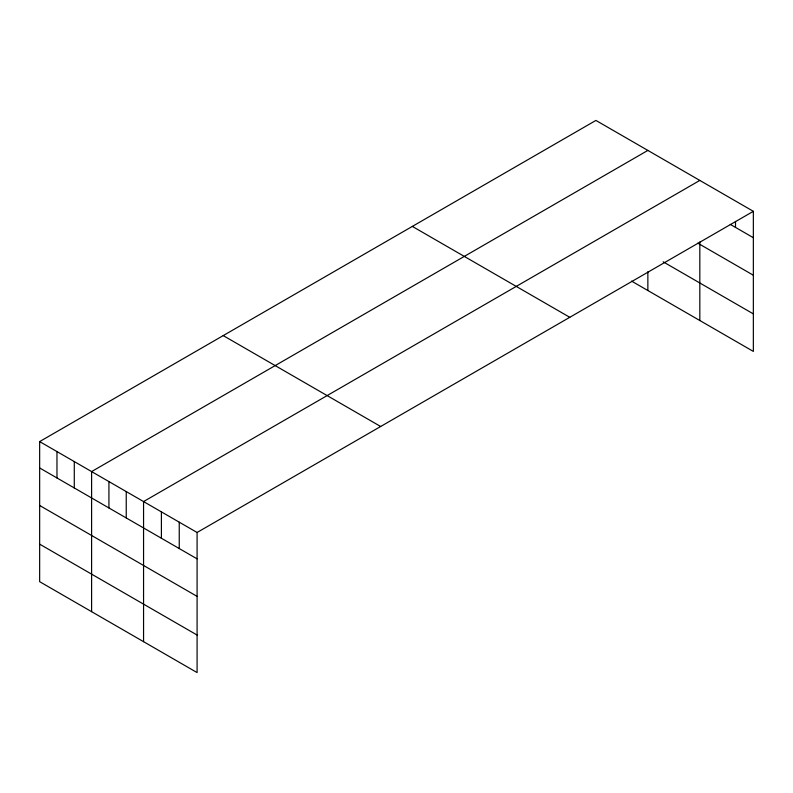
<?xml version="1.0" encoding="UTF-8"?>
<svg xmlns="http://www.w3.org/2000/svg" width="793" height="793" viewBox="0 0 793 793"><rect width="100%" height="100%" fill="white"/><g stroke="black" fill="none" stroke-linecap="round" stroke-linejoin="round"><path stroke-width="1.19" d="M39.65 441.582L197.09 532.48L197.09 672.573L39.65 581.675L39.65 441.582L595.91 120.427L753.35 211.325L753.35 351.418L631.565 281.109M647.861 150.422L91.601 471.577L91.601 611.671M699.822 180.417L143.563 501.572L143.563 641.666M197.09 532.48L753.35 211.325M730.254 224.369L753.35 237.702M697.781 243.144L753.35 275.23M663.146 261.809L753.35 313.889M412.34 226.411L569.78 317.309M223.22 335.598L380.66 426.495M39.65 467.959L197.09 558.857M39.65 505.478L197.09 596.376M39.65 544.147L197.09 635.044M735.507 221.406L735.507 227.393M699.822 241.974L699.822 320.511M647.861 271.751L647.861 290.516M179.248 522.181L179.248 548.548M161.405 511.872L161.405 538.249M126.246 491.571L126.246 517.948M108.928 481.579L108.928 507.946M74.284 461.576L74.284 487.953M56.967 451.584L56.967 477.951"/></g></svg>
